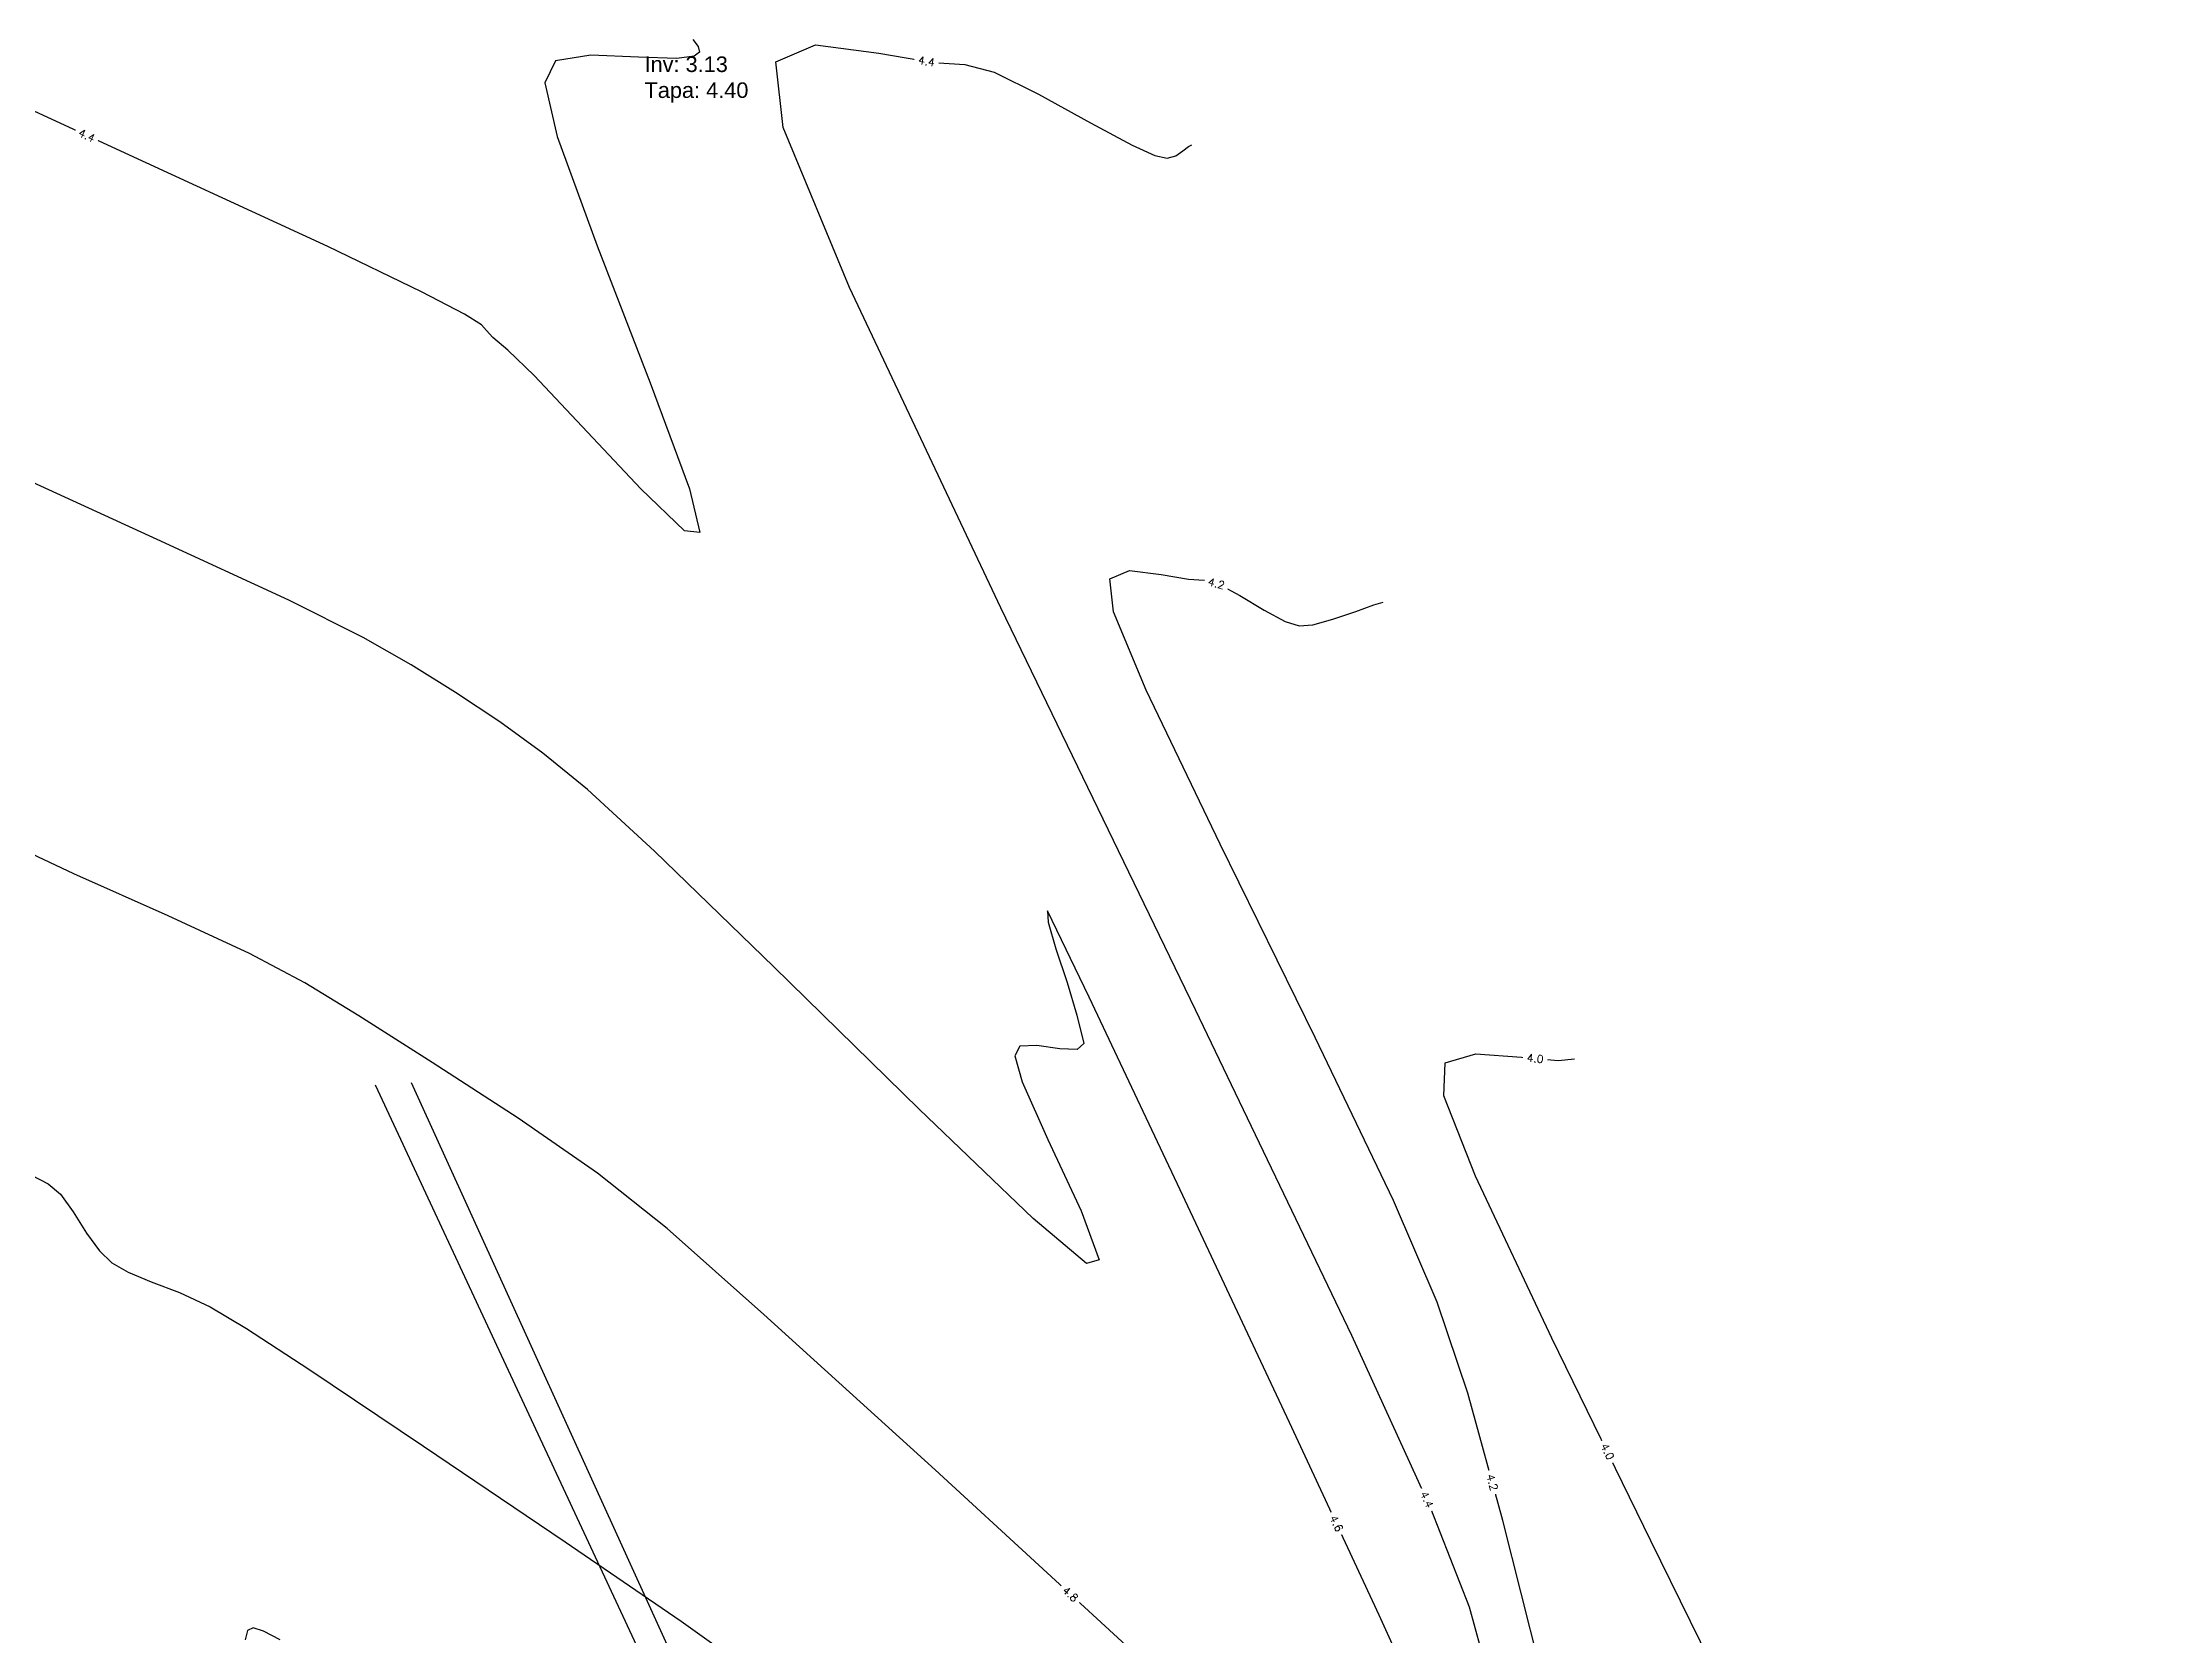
# Model space of a CAD drawing. Header units: millimetres. Extents: x 646993 to 648849, y 9708034 to 9709424.
# Drawn here: x 648161.5 to 648297, y 9709147.5 to 9709250 of the extents above; entities that cross this region are included whole.
import ezdxf

# ---------------------------------------------------------------- set-up
doc = ezdxf.new("R2010")
doc.units = ezdxf.units.MM
doc.header["$LTSCALE"] = 5
doc.header["$XCLIPFRAME"] = 2
for name, color, linetype in [('CV-COTAS', 7, 'Continuous'), ('CV-MAESTRAS', 32, 'Continuous'), ('CV-NORMALES', 31, 'Continuous')]:
    doc.layers.add(name, color=color, linetype=linetype)
doc.styles.add('CV-ETIQUETAS', font='romans.shx')
doc.styles.get("Standard").update_dxf_attribs({"font": 'arial.ttf'})
picture_1 = doc.add_image_def('image1.jpg', size_in_pixel=(1920, 925))
picture_2 = doc.add_image_def('image2.ecw', size_in_pixel=(12715, 11262))

msp = doc.modelspace()

# ---------------------------------------------------------------- linework, layer by layer
at = {"color": 5}
for points in [[(648221.21, 9709100.75), (648182.89, 9709182.94)], [(648185.2, 9709183.12), (648222.34, 9709101.45)]]:
    msp.add_lwpolyline(points, dxfattribs=at)
at = {"layer": 'CV-MAESTRAS', "color": 7, "true_color": 0xffffcc}
for points, elevation in [([(648269.97, 9709143.29), (648264.88, 9709153.65), (648258.52, 9709166.69), (648253.6, 9709177.1), (648251.56, 9709182.25), (648251.65, 9709184.38), (648253.63, 9709184.95), (648256.56, 9709184.74), (648258.91, 9709184.53), (648259.96, 9709184.63)], 4), ([(648160.75, 9709177.17), (648161.86, 9709176.61), (648162.65, 9709175.93), (648163.47, 9709174.81), (648164.33, 9709173.44), (648165.15, 9709172.29), (648165.95, 9709171.53), (648166.99, 9709170.92), (648168.47, 9709170.31), (648170.29, 9709169.61), (648172.27, 9709168.69), (648174.61, 9709167.31), (648178.61, 9709164.68), (648185.99, 9709159.73), (648195.1, 9709153.58), (648202.55, 9709148.5), (648206.75, 9709145.49)], 5), ([(648176.78, 9709147.28), (648175.7, 9709147.84), (648175.03, 9709148.06), (648174.68, 9709147.9), (648174.53, 9709147.3)], 5)]:
    msp.add_lwpolyline(points, dxfattribs=dict(at, elevation=elevation))
at = {"layer": 'CV-NORMALES', "color": 7, "true_color": 0xffffcc}
for points, elevation in [([(648203.29, 9709250.17), (648203.63, 9709249.72), (648203.73, 9709249.34), (648203.38, 9709249.08), (648202.26, 9709248.93), (648199.81, 9709249.03), (648196.74, 9709249.16), (648194.47, 9709248.78), (648193.79, 9709247.37), (648194.58, 9709243.93), (648197.14, 9709236.89), (648200.56, 9709228.08), (648203.08, 9709221.28), (648203.74, 9709218.46), (648202.77, 9709218.57), (648199.95, 9709221.27), (648196.19, 9709225.28), (648193.1, 9709228.56), (648191.41, 9709230.18), (648190.45, 9709231.01), (648190.04, 9709231.46), (648189.72, 9709231.81), (648188.61, 9709232.5), (648185.86, 9709233.94), (648179.84, 9709236.85), (648168.16, 9709242.24), (648153.54, 9709248.97)], 4.4), ([(648254.67, 9709144.07), (648253.21, 9709149.4), (648250.74, 9709155.73), (648245.66, 9709166.86), (648235.6, 9709187.78), (648223.1, 9709213.63), (648213.37, 9709234.22), (648209.1, 9709244.5), (648208.64, 9709248.73), (648211.18, 9709249.81), (648215.26, 9709249.29), (648218.76, 9709248.69), (648220.78, 9709248.55), (648222.66, 9709248.05), (648225.51, 9709246.65), (648228.85, 9709244.81), (648231.53, 9709243.36), (648232.99, 9709242.7), (648233.78, 9709242.53), (648234.34, 9709242.69), (648234.8, 9709243.01), (648235.15, 9709243.28), (648235.38, 9709243.38)], 4.4), ([(648250.33, 9709142.47), (648247.42, 9709148.88), (648241.65, 9709161.25), (648234.45, 9709176.58), (648228.77, 9709188.61), (648226.1, 9709194.14), (648226.14, 9709193.43), (648226.64, 9709191.71), (648227.35, 9709189.54), (648227.99, 9709187.44), (648228.43, 9709185.63), (648228, 9709185.24), (648226.88, 9709185.28), (648225.41, 9709185.5), (648224.32, 9709185.46), (648224, 9709184.84), (648224.47, 9709183.15), (648226.12, 9709179.46), (648228.25, 9709174.86), (648229.41, 9709171.72), (648228.6, 9709171.48), (648225.17, 9709174.37), (648217.84, 9709181.4), (648208.5, 9709190.55), (648200.83, 9709197.99), (648196.52, 9709201.95), (648193.66, 9709204.29), (648190.9, 9709206.29), (648188.05, 9709208.19), (648185.2, 9709209.97), (648182.11, 9709211.73), (648177.32, 9709214.13), (648168.87, 9709218.03), (648158.52, 9709222.75)], 4.6), ([(648257.73, 9709145.61), (648255.36, 9709154.96), (648253.12, 9709163.15), (648251.15, 9709168.99), (648248.34, 9709175.54), (648243.31, 9709186.01), (648237.19, 9709198.44), (648232.44, 9709208.33), (648230.33, 9709213.37), (648230.1, 9709215.49), (648231.37, 9709216.03), (648233.41, 9709215.77), (648235.16, 9709215.47), (648236.17, 9709215.4), (648237.1, 9709215.15), (648238.45, 9709214.43), (648240.03, 9709213.48), (648241.37, 9709212.75), (648242.27, 9709212.47), (648243.15, 9709212.53), (648244.43, 9709212.89), (648245.91, 9709213.4), (648247.07, 9709213.82), (648247.67, 9709214)], 4.2), ([(648232.21, 9709145.96), (648218.87, 9709158.21), (648207.85, 9709168.2), (648201.64, 9709173.72), (648197.17, 9709177.28), (648192.06, 9709180.83), (648186.54, 9709184.41), (648181.82, 9709187.4), (648178.36, 9709189.52), (648174.8, 9709191.41), (648169.58, 9709193.82), (648163.5, 9709196.53), (648158.5, 9709198.89)], 4.8)]:
    msp.add_lwpolyline(points, dxfattribs=dict(at, elevation=elevation))

# ---------------------------------------------------------------- texts
at = {"insert": (648200.19, 9709249.07), "char_height": 1, "attachment_point": 1}
msp.add_mtext_dynamic_manual_height_columns('Inv: 3.13\\PTapa: 4.40', width=16.2732, gutter_width=12.5, heights=[0], dxfattribs=at)

# ---------------------------------------------------------------- pictures from other files: only their frames are drawn
image = msp.add_image(picture_1, insert=(646993.1, 9708530.29), size_in_units=(1855.6, 893.97), dxfattribs=dict(fade=50))
image.dxf.flags = 7
image = msp.add_image(picture_2, insert=(647823.39, 9708681.3), size_in_units=(875.26, 775.24))
image.set_boundary_path([(137.74, 7886.93), (1284.78, 10733.95), (3099.52, 10473.8), (3279.45, 11095.64), (4006.66, 11005.74), (8692.32, 9222.6), (8944.27, 8222.42), (12055.54, 4873.42), (10090.57, 1684.48), (7313.6, 2638.13), (6090.66, 882.98), (4284.08, 967.6), (2002.34, 2453.3), (3226.05, 5547.8), (776.62, 6701.96), (969.5, 7416.6), (137.74, 7886.93)])

# ---------------------------------------------------------------- next in the draw order: texts
at = {"layer": 'CV-COTAS', "char_height": 0.5, "attachment_point": 5, "style": 'CV-ETIQUETAS', "bg_fill": 3, "box_fill_scale": 1.5, "bg_fill_color": 256, "bg_fill_transparency": 0}
for s, insert, rotation in [('4.4', (648218.32, 9709248.76, 4.4), 350.202), ('4.4', (648164.34, 9709243.99, 4.4), 335.2677), ('4.2', (648236.95, 9709215.19, 4.2), 344.5068), ('4.0', (648257.44, 9709184.66, 4), 354.8804), ('4.0', (648262.09, 9709159.39, 4), 296.0234), ('4.2', (648254.68, 9709157.42, 4.2), 285.3128), ('4.4', (648250.48, 9709156.31, 4.4), 294.5683), ('4.6', (648244.67, 9709154.77, 4.6), 295.0181), ('4.8', (648227.56, 9709150.23, 4.8), 317.4643)]:
    msp.add_mtext(s, dxfattribs=dict(at, insert=insert, rotation=rotation))

doc.saveas('drawing.dxf')
